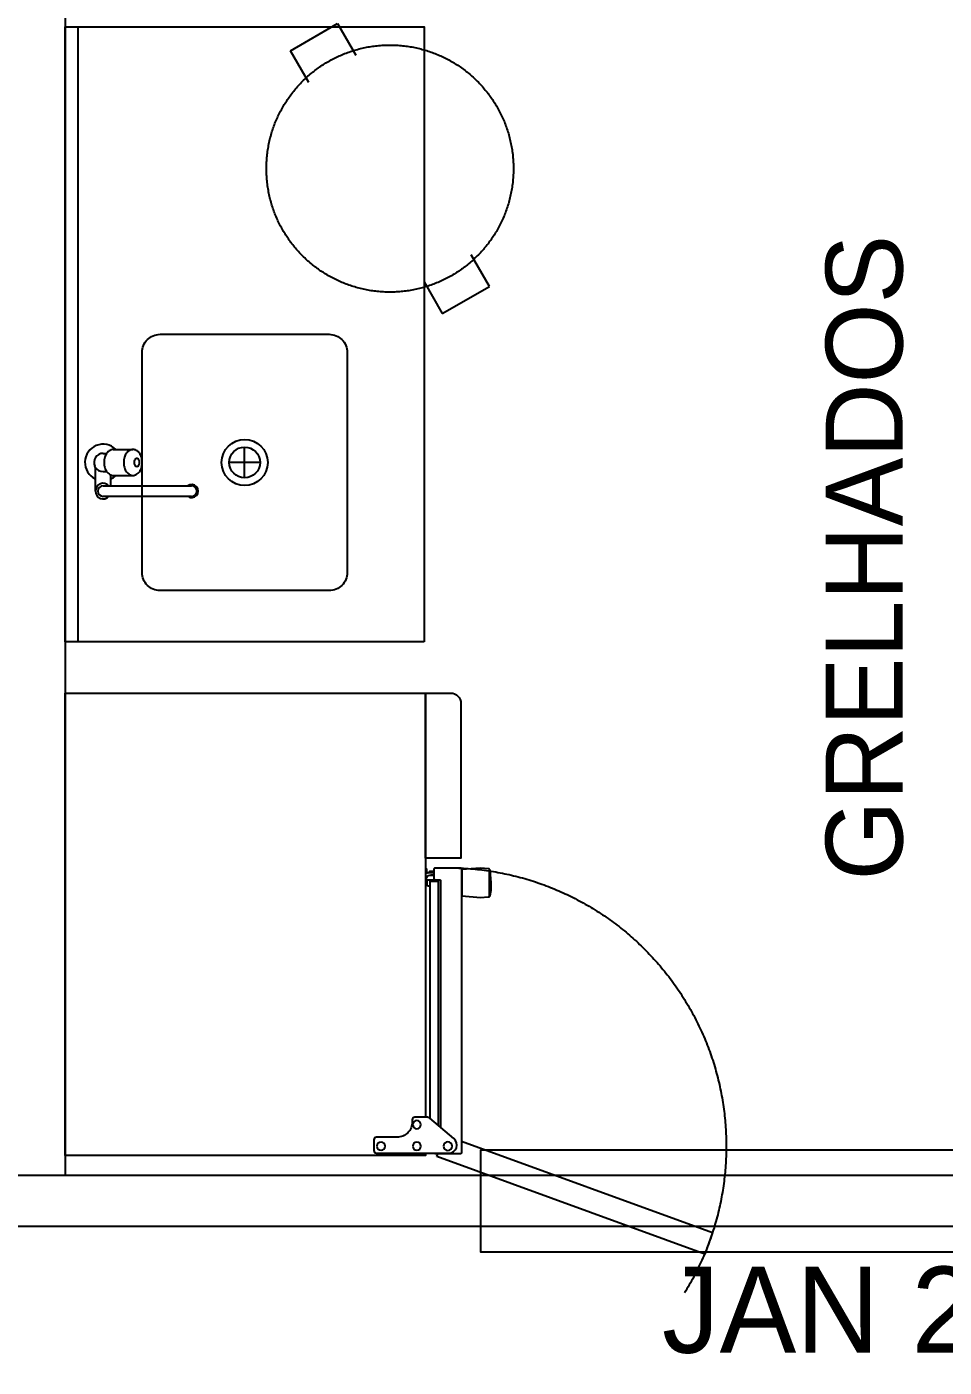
# Model space of a CAD drawing. Header units: millimetres. Extents: x -18806 to 201070, y -25046 to 92854.
# Drawn here: x 84569 to 86359, y -16460 to -13845 of the extents above; entities that cross this region are included whole.
import ezdxf
from ezdxf.enums import TextEntityAlignment as Align

# ---------------------------------------------------------------- set-up
doc = ezdxf.new("R2010")
doc.units = ezdxf.units.MM
doc.header["$LTSCALE"] = 50
doc.linetypes.add('HIDDEN2', pattern=[0.1875, 0.125, -0.0625])
for name, color, linetype in [('9-LAYOUT', 8, 'Continuous'), ('LAYA', 8, 'Continuous'), ('LAYC', 4, 'Continuous'), ('LAYF', 4, 'Continuous'), ('SOB', 8, 'HIDDEN2')]:
    doc.layers.add(name, color=color, linetype=linetype)
doc.styles.add('1', font='stylu.ttf', dxfattribs={"width": 0.75, "height": 0.35})
doc.styles.add('2', font='stylu.ttf', dxfattribs={"height": 0.35})
doc.dimstyles.new('1', dxfattribs={"dimtxt": 0.2, "dimasz": 0.1, "dimexe": 0.1, "dimexo": 0.9, "dimgap": 0.1, "dimtad": 1, "dimzin": 0, "dimdsep": 46, "dimtxsty": '1', "dimsah": 1, "dimcen": -0.1, "dimclrt": 1, "dimadec": 0, "dimazin": 0, "dimtfac": 1, "dimtmove": 0, "dimatfit": 1, "dimfxl": 0, "dimtolj": 1, "dimtzin": 0, "dimarcsym": 0})

# ---------------------------------------------------------------- blocks, each defined once
blk = doc.blocks.new('*D198')
at = {"color": 0, "lineweight": -2}
for p, q in [((59100.8, -16190.8), (59100.8, -17892.6)), ((109970.8, -16190.8), (109970.8, -17892.6)), ((109970.6, -17892.5), (59101, -17892.5))]:
    blk.add_line(p, q, dxfattribs=at)
at = {"color": 0}
for points in [[(59101, -17892.4), (59101, -17892.5), (59100.8, -17892.5)], [(109970.6, -17892.4), (109970.6, -17892.5), (109970.8, -17892.5)]]:
    blk.add_solid(points, dxfattribs=at)
at = {"layer": 'Defpoints', "color": 0}
for p in [(59100.8, -16189.9), (109970.8, -16189.9), (59100.8, -17892.5)]:
    blk.add_point(p, dxfattribs=at)
at = {"color": 7, "insert": (84535.8, -17892.2), "char_height": 0.35, "attachment_point": 5, "style": '1'}
blk.add_mtext('\\A1;50870.00', dxfattribs=at)
blk = doc.blocks.new('Cpc 101')
at = {"layer": 'LAYA'}
blk.add_lwpolyline([(0.3936, -0.8282), (-0.0835, -0.8282), (-0.0835, -0.811), (0.3786, -0.811)], dxfattribs=at)
at = {"layer": 'LAYA', "linetype": 'HIDDEN2'}
blk.add_lwpolyline([(0.4232, -0.873), (0.6015, -1.3629), (0.6435, -1.3475), (0.4534, -0.8252), (0.448, -0.8272)], dxfattribs=at)
at = {"layer": 'LAYA'}
for centre, radius in [((0.433, -0.7162), 0.008), ((0.391, -0.786), 0.008), ((0.433, -0.786), 0.008), ((0.433, -0.8465), 0.00845)]:
    blk.add_circle(centre, radius, dxfattribs=at)
at = {"layer": 'LAYA', "linetype": 'HIDDEN2'}
blk.add_arc((0.433, -0.8465), 0.5431, 181.2924, 301.7906, dxfattribs=at)
at = {"layer": 'LAYF', "color": 8}
blk.add_line((-0.101, -0.8114), (-0.101, -0.82), dxfattribs=at)
at = {"layer": 'LAYF'}
for p, q in [((-0.104, -0.873), (-0.104, -0.8734)), ((-0.058, -0.8734), (-0.058, -0.873))]:
    blk.add_line(p, q, dxfattribs=at)
blk.add_lwpolyline([(0.4465, -0.803), (0.451, -0.803), (0.451, -0.1), (-0.451, -0.1), (-0.451, -0.803), (0.3765, -0.803)], dxfattribs=at)
for points in [[(0.4155, -0.707, -0.414214), (0.4205, -0.702), (0.4415, -0.702, -0.414214), (0.4465, -0.707), (0.4465, -0.848, -0.700208), (0.4183, -0.8583), (0.3786, -0.811, -0.176327), (0.3765, -0.8053), (0.3765, -0.782, -0.414214), (0.3815, -0.777), (0.3855, -0.777, 0.414214), (0.4155, -0.747)], [(-0.431, -0.872), (-0.129, -0.872), (-0.129, -0.803), (-0.451, -0.803), (-0.451, -0.852, 0.414214)]]:
    blk.add_lwpolyline(points, format="xyb", close=True, dxfattribs=at)
at = {"layer": 'LAYF', "color": 8}
for points in [[(-0.1083, -0.803), (-0.1083, -0.8047, 0.414214), (-0.108, -0.805), (-0.1018, -0.805), (-0.1007, -0.805, -0.414214), (-0.1002, -0.8055), (-0.1002, -0.8062, -0.198912), (-0.1003, -0.8063), (-0.1007, -0.8068, 0.414214), (-0.1007, -0.8071), (-0.1003, -0.8076, -0.414214), (-0.1003, -0.8078), (-0.1007, -0.8083, 0.414214), (-0.1007, -0.8086), (-0.1003, -0.8091, -0.414214), (-0.1003, -0.8093), (-0.1007, -0.8098, 0.414214), (-0.1007, -0.8101), (-0.1003, -0.8106, -0.414214), (-0.1003, -0.8108), (-0.1007, -0.8113, 0.127955), (-0.1008, -0.8114), (-0.101, -0.8114), (-0.1011, -0.8114), (-0.1035, -0.8114, 0.414214), (-0.1038, -0.8117), (-0.1038, -0.82)], [(-0.0883, -0.803), (-0.0883, -0.8047, -0.414214), (-0.0886, -0.805), (-0.0898, -0.805, 0.414214), (-0.0958, -0.811), (-0.0958, -0.82), (-0.0958, -0.8132)]]:
    blk.add_lwpolyline(points, format="xyb", dxfattribs=at)
at = {"layer": 'LAYF'}
for points in [[(-0.0745, -0.811), (-0.0745, -0.8081, 0.414214), (-0.0765, -0.8061), (-0.0845, -0.8061, 0.414214), (-0.0865, -0.8081), (-0.0865, -0.822), (-0.0865, -0.831, 0.414214), (-0.0855, -0.832), (0.3962, -0.832)], [(-0.0865, -0.822, 0.414214), (-0.0885, -0.82), (-0.108, -0.82, 0.414214), (-0.11, -0.822), (-0.11, -0.8465)], [(-0.11, -0.8465), (-0.11, -0.871, 0.414214), (-0.108, -0.873), (0.446, -0.873, 0.414214), (0.448, -0.871), (0.448, -0.822), (0.4465, -0.822)], [(-0.1071, -0.9279, 0.133819), (-0.1056, -0.9285), (-0.081, -0.9304), (-0.066, -0.9304), (-0.0557, -0.9286, 0.117124), (-0.0544, -0.9279), (-0.1071, -0.9279, -0.221826), (-0.1083, -0.9257), (-0.1097, -0.9099), (-0.1066, -0.8739, -0.388879), (-0.1061, -0.8734), (-0.081, -0.8734), (-0.056, -0.8734, -0.388879), (-0.0555, -0.8739), (-0.0523, -0.9099), (-0.0534, -0.9253, -0.159817), (-0.0544, -0.9279)]]:
    blk.add_lwpolyline(points, format="xyb", dxfattribs=at)
at = {"layer": 'LAYF', "color": 8}
blk.add_lwpolyline([(-0.1026, -0.8114), (-0.1011, -0.8114)], dxfattribs=at)
blk = doc.blocks.new('MILE120C')
at = {"layer": '9-LAYOUT'}
blk.add_line((0, -25), (1200, -25), dxfattribs=at)
blk.add_lwpolyline([(0, -700), (0, 0), (1200, 0), (1200, -700)], close=True, dxfattribs=at)
blk = doc.blocks.new('cuba 500x400')
at = {"layer": '9-LAYOUT', "linetype": 'ByBlock'}
for p, q in [((334, -73.9), (334, -246.6)), ((344.1, -58.7), (388.4, -58.7)), ((354.3, -73.9), (354.3, -246.6)), ((382.2, -73.9), (382.2, -81)), ((417.8, -73.9), (417.8, -81)), ((354.3, -89.1), (375.5, -89.1)), ((374.6, -93.8), (374.6, -132)), ((425.4, -93.8), (425.4, -132)), ((392.4, -149.2), (354.3, -149.2))]:
    blk.add_line(p, q, dxfattribs=at)
at = {"layer": '9-LAYOUT'}
for p, q in [((400, -380), (400, -320)), ((370, -350), (430, -350))]:
    blk.add_line(p, q, dxfattribs=at)
at = {"layer": '9-LAYOUT', "linetype": 'ByBlock'}
blk.add_lwpolyline([(425.4, -93.8, 0.133256), (423.6, -87.3, 0.106756), (418, -81.1, 0.082828), (410.1, -77.3, 0.071352), (400, -75.9, 0.071352), (389.9, -77.3, 0.082828), (382, -81.1, 0.106756), (376.4, -87.3, 0.133256), (374.6, -93.8)], format="xyb", dxfattribs=at)
for points in [[(374.6, -132, 0.133256), (376.4, -138.6, 0.106756), (382, -144.7, 0.082828), (389.9, -148.6, 0.071352), (400, -150, 0.071352), (410.1, -148.6, 0.082828), (418, -144.7, 0.106756), (423.6, -138.6, 0.133256), (425.4, -132, 0.133256), (423.6, -125.5, 0.106756), (418, -119.3, 0.082828), (410.1, -115.5, 0.071352), (400, -114.1, 0.071352), (389.9, -115.5, 0.082828), (382, -119.3, 0.106756), (376.4, -125.5, 0.133256)], [(407.6, -139.7, 0.133256), (407.1, -137.7, 0.106756), (405.4, -135.8, 0.082828), (403, -134.7, 0.071352), (400, -134.3, 0.071352), (397, -134.7, 0.082828), (394.6, -135.8, 0.106756), (392.9, -137.7, 0.133256), (392.4, -139.7, 0.133256), (392.9, -141.6, 0.106756), (394.6, -143.5, 0.082828), (397, -144.6, 0.071352), (400, -145, 0.071352), (403, -144.6, 0.082828), (405.4, -143.5, 0.106756), (407.1, -141.6, 0.133256)]]:
    blk.add_lwpolyline(points, format="xyb", close=True, dxfattribs=at)
at = {"layer": '9-LAYOUT'}
blk.add_lwpolyline([(150, -515), (150, -185, -0.414214), (185, -150), (615, -150, -0.414214), (650, -185), (650, -515, -0.414214), (615, -550), (185, -550, -0.414214)], format="xyb", close=True, dxfattribs=at)
for radius in [45, 30]:
    blk.add_circle((400, -350), radius, dxfattribs=at)
at = {"layer": '9-LAYOUT', "linetype": 'ByBlock'}
for centre, radius, start, end in [((400, -73.9), 35.6, 315.5847, 154.6231), ((344.1, -73.9), 15.2, 311.8103, 228.1897), ((344.1, -73.9), 10.2, 0.0002, 180.0002), ((400, -73.9), 17.8, 121.0027, 180), ((388.4, -48.5), 10.2, 270, 294.62), ((400, -73.9), 17.8, 0, 114.62), ((400, -73.9), 35.6, 205.3769, 224.4153), ((344.1, -246.6), 12.7, 143.1301, 36.8699), ((344.1, -246.6), 10.2, 180.0001, 0.0001)]:
    blk.add_arc(centre, radius, start, end, dxfattribs=at)
blk = doc.blocks.new('Car80li')
at = {"layer": 'SOB'}
for points in [[(-0.2248, 0.053), (-0.296, 0.053), (-0.296, -0.053), (-0.2248, -0.053)], [(0.2248, 0.053), (0.296, 0.053), (0.296, -0.053), (0.2248, -0.053)]]:
    blk.add_lwpolyline(points, dxfattribs=at)
blk.add_circle((0, 0), 0.241, dxfattribs=at)

msp = doc.modelspace()

# ---------------------------------------------------------------- linework, layer by layer
at = {"color": 5}
for p, q in [((84643.809, -11085.8), (84643.809, -16085.8)), ((97327.809, -16085.8), (71743.809, -16085.8)), ((96749.173, -16185.8), (71510.409, -16185.8))]:
    msp.add_line(p, q, dxfattribs=at)
at = {"color": 3}
msp.add_lwpolyline([(87754.392, -16035.8), (87754.392, -16235.8), (85454.392, -16235.8), (85454.392, -16035.8)], close=True, dxfattribs=at)

# ---------------------------------------------------------------- block references
at = {"layer": '9-LAYOUT', "xscale": 1000.000000000003, "yscale": 1000.000000000003, "zscale": 1000, "rotation": 119.9999999999998}
msp.add_blockref('Car80li', (85277.289, -14121.444), dxfattribs=at)
at = {"layer": '9-LAYOUT', "rotation": 90}
for name, p in [('MILE120C', (84643.809, -15044.828)), ('cuba 500x400', (84643.809, -15094.828))]:
    msp.add_blockref(name, p, dxfattribs=at)
at = {"layer": 'LAYC', "xscale": -1000, "yscale": 1000, "zscale": 1000, "rotation": 90}
msp.add_blockref('Cpc 101', (84543.809, -15595.828), dxfattribs=at)

# ---------------------------------------------------------------- texts
at = {"color": 3, "style": '2'}
msp.add_text('GRELHADOS', height=150, rotation=90, dxfattribs=at).set_placement((86277.42, -14880.61), align=Align.CENTER)
at = {"color": 7, "style": '2'}
msp.add_text('JAN 2300X1200', height=168, dxfattribs=at).set_placement((86626.043, -16431.923), align=Align.CENTER)

# ---------------------------------------------------------------- dimensions: what is measured, and where the dimension line sits
at = {"color": 0}
dim = msp.add_linear_dim(base=(59100.809, -17892.464), p1=(109970.809, -16189.875), p2=(59100.809, -16189.875), dimstyle='1', override={"dimtxt": 0.36, "dimasz": 0.2, "dimcen": 0, "dimclrt": 7}, dxfattribs=at)
dim.commit()
dim.dimension.update_dxf_attribs({"geometry": '*D198', "text_midpoint": (84535.809, -17892.175)})

doc.saveas('drawing.dxf')
